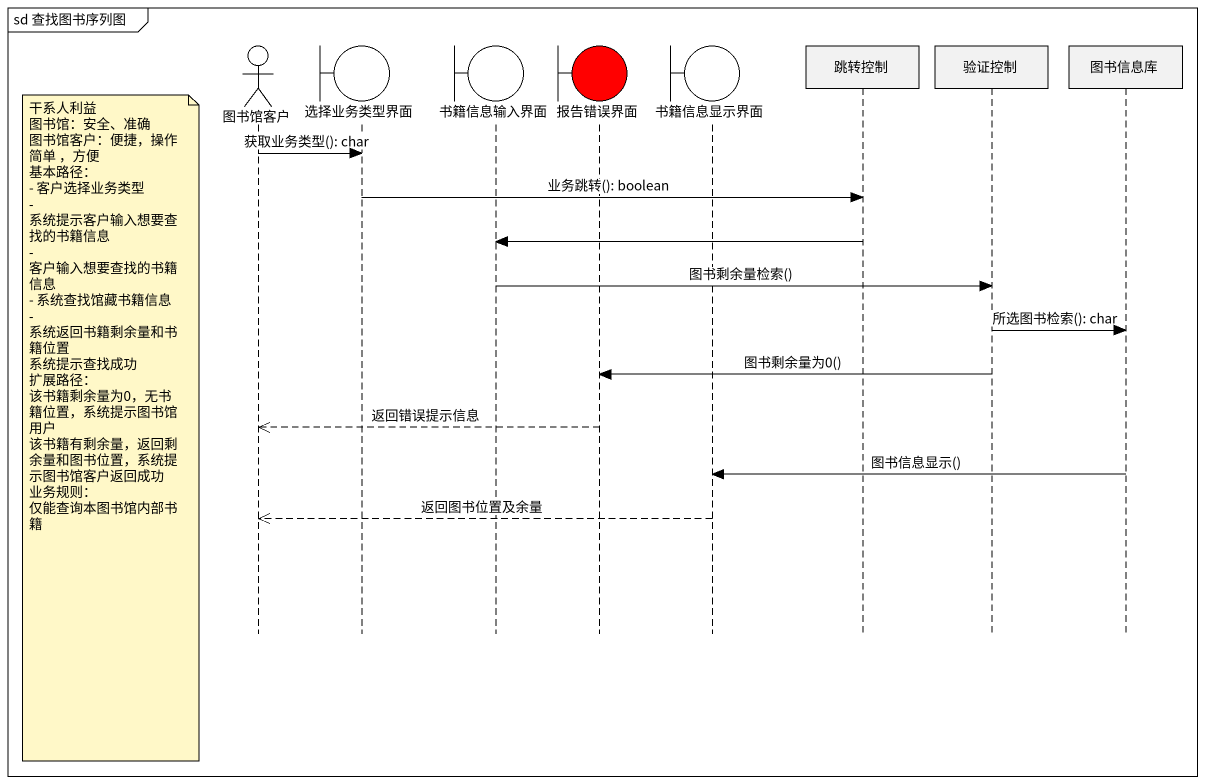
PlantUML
@startuml
mainframe sd 查找图书序列图
hide footbox
actor 图书馆客户
boundary 选择业务类型界面
boundary 书籍信息输入界面
boundary 报告错误界面 #FF0000
boundary 书籍信息显示界面
participant 跳转控制
participant 验证控制
participant 图书信息库

图书馆客户 -> 选择业务类型界面 : 获取业务类型(): char
选择业务类型界面 -> 跳转控制 : 业务跳转(): boolean
跳转控制 -> 书籍信息输入界面
书籍信息输入界面 -> 验证控制 : 图书剩余量检索()
验证控制 -> 图书信息库 : 所选图书检索(): char
验证控制 -> 报告错误界面 : 图书剩余量为0()
报告错误界面 -->> 图书馆客户 : 返回错误提示信息
note left of 图书馆客户
  干系人利益
  图书馆：安全、准确
  图书馆客户：便捷，操作简单 ，方便
  基本路径：
  - 客户选择业务类型
  - 系统提示客户输入想要查找的书籍信息
  - 客户输入想要查找的书籍信息
  - 系统查找馆藏书籍信息
  - 系统返回书籍剩余量和书籍位置
  系统提示查找成功
  扩展路径：
  该书籍剩余量为0，无书籍位置，系统提示图书馆用户
  该书籍有剩余量，返回剩余量和图书位置，系统提示图书馆客户返回成功
  业务规则：
  仅能查询本图书馆内部书籍
end note
图书信息库 -> 书籍信息显示界面 : 图书信息显示()
书籍信息显示界面 -->> 图书馆客户 : 返回图书位置及余量
@enduml
